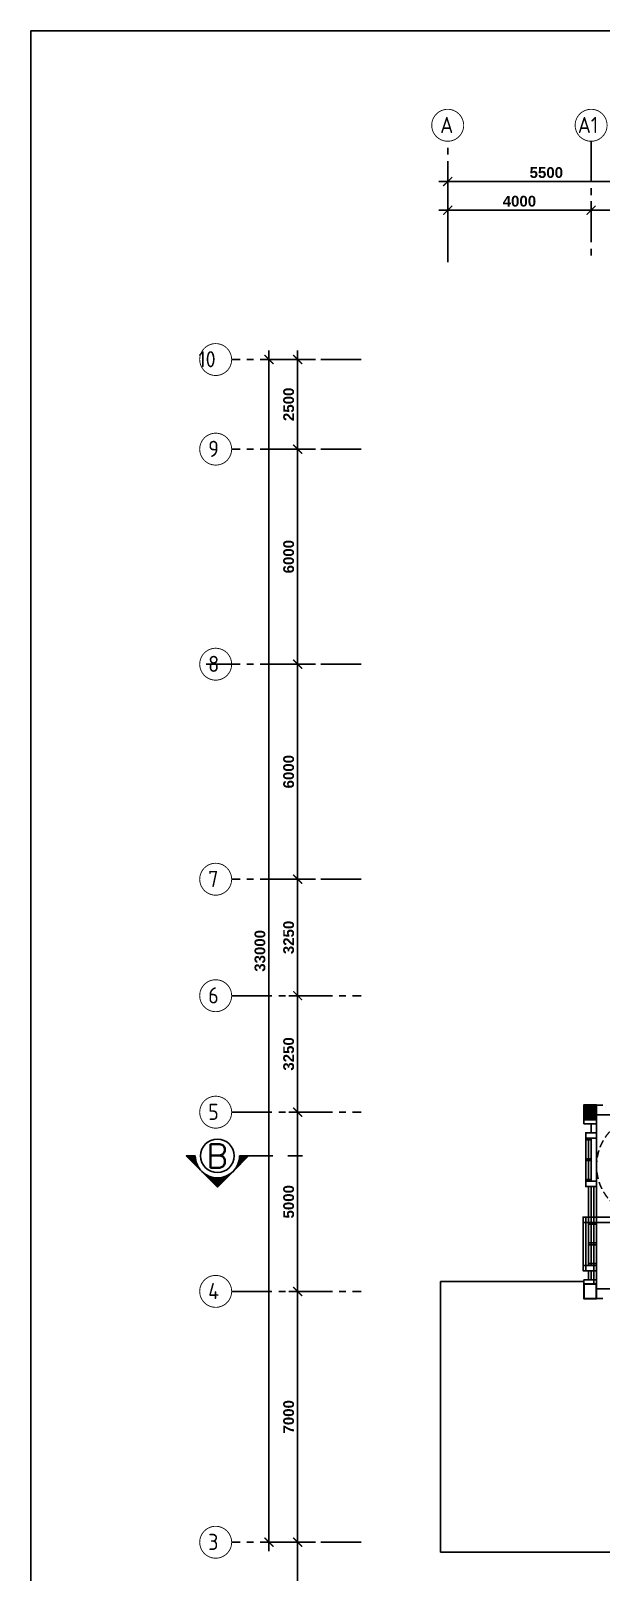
# Model space of a CAD drawing. Header units: inches. Extents: x -86408137 to 595769, y 1041006 to 3160331.
# Drawn here: x 377171 to 393078, y 1064734 to 1107741 of the extents above; entities that cross this region are included whole.
import ezdxf

# ---------------------------------------------------------------- set-up
doc = ezdxf.new("R2010")
doc.units = ezdxf.units.IN
doc.header["$MEASUREMENT"] = 0
doc.linetypes.add('CENTER2', pattern=[1.125, 0.75, -0.125, 0.125, -0.125])
doc.linetypes.add('HIDDEN', pattern=[0.375, 0.25, -0.125])
doc.layers.add('COLUMN', color=8, linetype='Continuous', lineweight=30)
doc.layers.add('t3', color=8, linetype='Continuous', lineweight=25)
for name, color, linetype in [('DIM', 4, 'Continuous'), ('GRID', 8, 'CENTER2'), ('GRID-TEXT', 8, 'Continuous'), ('LW', 2, 'Continuous'), ('ROOF', 2, 'Continuous'), ('stair', 8, 'Continuous'), ('t.block', 4, 'Continuous'), ('WALL', 1, 'Continuous'), ('WIN', 9, 'Continuous')]:
    doc.layers.add(name, color=color, linetype=linetype)
doc.styles.add('ROMANS', font='ROMANS', dxfattribs={"width": 0.7})
doc.styles.add('STYLE1', font='ISOCP.SHX')
doc.styles.add('style2', font='sanssb__.ttf', dxfattribs={"height": 1200})
pattern_1 = [(45, (108271.143, 607571.573), (8.71155554, -8.71155554), [])]

# ---------------------------------------------------------------- blocks, each defined once
blk = doc.blocks.new('_ARCHTICK')
at = {"color": 0, "linetype": 'ByBlock', "const_width": 0.15}
blk.add_lwpolyline([(-0.5, -0.5), (0.5, 0.5)], dxfattribs=at)
blk = doc.blocks.new('WW')
at = {"layer": 'WALL'}
for points in [[(-2476669, -906963), (-2476669, -907113), (-2476969, -907113), (-2476969, -906963)], [(-2476669, -908313), (-2476669, -908463), (-2476969, -908463), (-2476969, -908313)]]:
    blk.add_lwpolyline(points, close=True, dxfattribs=at)
at = {"layer": 'WIN', "color": 2}
blk.add_line((-2476969, -907113), (-2476969, -908313), dxfattribs=at)
at = {"layer": 'WIN'}
for p, q in [((-2476819, -908313), (-2476819, -907113)), ((-2476744, -907163), (-2476744, -907688)), ((-2476669, -908313), (-2476669, -907113)), ((-2476744, -907738), (-2476744, -908263))]:
    blk.add_line(p, q, dxfattribs=at)
for points in [[(-2476819, -907113), (-2476819, -907163), (-2476669, -907163), (-2476669, -907113)], [(-2476819, -907688), (-2476819, -907738), (-2476669, -907738), (-2476669, -907688)], [(-2476819, -908263), (-2476819, -908313), (-2476669, -908313), (-2476669, -908263)]]:
    blk.add_lwpolyline(points, close=True, dxfattribs=at)
blk = doc.blocks.new('GF')
at = {"layer": 'WALL'}
for points in [[(-2478464, -901233), (-2478464, -901383), (-2478764, -901383), (-2478764, -901233)], [(-2478464, -902583), (-2478464, -902733), (-2478764, -902733), (-2478764, -902583)]]:
    blk.add_lwpolyline(points, close=True, dxfattribs=at)
at = {"layer": 'WIN'}
for p, q in [((-2478764, -902583), (-2478764, -901383)), ((-2478614, -902583), (-2478614, -901383)), ((-2478689, -901433), (-2478689, -901958)), ((-2478689, -902008), (-2478689, -902533))]:
    blk.add_line(p, q, dxfattribs=at)
at = {"layer": 'WIN', "color": 2}
blk.add_line((-2478464, -901383), (-2478464, -902583), dxfattribs=at)
at = {"layer": 'WIN'}
for points in [[(-2478764, -901383), (-2478764, -901433), (-2478614, -901433), (-2478614, -901383)], [(-2478764, -901958), (-2478764, -902008), (-2478614, -902008), (-2478614, -901958)], [(-2478764, -902533), (-2478764, -902583), (-2478614, -902583), (-2478614, -902533)]]:
    blk.add_lwpolyline(points, close=True, dxfattribs=at)

msp = doc.modelspace()

# ---------------------------------------------------------------- hatches: boundary and pattern name
at = {"layer": 'COLUMN'}
msp.add_hatch(color=256, dxfattribs=at).paths.add_polyline_path([(392948, 1077369), (392948, 1077769), (392598, 1077769), (392598, 1077369)])
at = {"layer": 'LW'}
h = msp.add_hatch(dxfattribs=at)
h.set_pattern_fill('U', color=256, scale=12.32, angle=-45, style=0, pattern_type=0)
h.set_pattern_definition(pattern_1)
edge = h.paths.add_edge_path()
edge.add_arc((382375, 1076351), 616, 540, 585)
edge.add_line((381939, 1075916), (381504, 1076351))
edge.add_line((381504, 1076351), (381759, 1076351))
h = msp.add_hatch(dxfattribs=at)
h.set_pattern_fill('U', color=256, scale=12.32, angle=-45, style=0, pattern_type=0)
h.set_pattern_definition(pattern_1)
edge = h.paths.add_edge_path()
edge.add_line((383246, 1076351), (382810, 1075916))
edge.add_arc((382375, 1076351), 616, 675, 720)
edge.add_line((382991, 1076351), (383246, 1076351))
h = msp.add_hatch(dxfattribs=at)
h.set_pattern_fill('U', color=256, scale=12.32, angle=-45, style=0, pattern_type=0)
h.set_pattern_definition(pattern_1)
edge = h.paths.add_edge_path()
edge.add_line((382810, 1075916), (382375, 1075480))
edge.add_line((382375, 1075480), (381939, 1075916))
edge.add_arc((382375, 1076351), 616, 585, 630)
edge.add_arc((382375, 1076351), 616, 630, 675)

# ---------------------------------------------------------------- linework, layer by layer
for p, q in [((381759, 1076351), (381504, 1076351)), ((382375, 1075480), (381504, 1076351)), ((382375, 1075480), (383246, 1076351))]:
    msp.add_line(p, q)
at = {"layer": 'COLUMN'}
for points in [[(392948, 1077369), (392948, 1077769), (392598, 1077769), (392598, 1077369)], [(392948, 1077369), (392948, 1077769), (392598, 1077769), (392598, 1077369)], [(392948, 1072369), (392948, 1072769), (392598, 1072769), (392598, 1072369)]]:
    msp.add_lwpolyline(points, close=True, dxfattribs=at)
at = {"layer": 'DIM'}
for p, q in [((388798, 1103041), (388798, 1103785)), ((388548, 1103535), (394548, 1103535)), ((388548, 1102735), (393048, 1102735)), ((388798, 1102241), (388798, 1102985)), ((392548, 1102735), (394548, 1102735)), ((392798, 1102241), (392798, 1102985)), ((392798, 1102241), (392798, 1102985)), ((384308, 1098569), (383563, 1098569)), ((383813, 1098819), (383813, 1065319)), ((385108, 1098569), (384363, 1098569)), ((384613, 1098819), (384613, 1095819)), ((384613, 1096319), (384613, 1089819)), ((385108, 1096069), (384363, 1096069)), ((385108, 1096069), (384363, 1096069)), ((384613, 1090319), (384613, 1083819)), ((385108, 1090069), (384363, 1090069)), ((385108, 1090069), (384363, 1090069)), ((384613, 1084319), (384613, 1080569)), ((385108, 1084069), (384363, 1084069)), ((385108, 1084069), (384363, 1084069)), ((385108, 1080819), (384363, 1080819)), ((385108, 1080819), (384363, 1080819)), ((384613, 1081069), (384613, 1077319)), ((384613, 1077819), (384613, 1072319)), ((385108, 1077569), (384363, 1077569)), ((385108, 1077569), (384363, 1077569)), ((384613, 1072819), (384613, 1065319)), ((385108, 1072569), (384363, 1072569)), ((385108, 1072569), (384363, 1072569)), ((384613, 1065819), (384613, 1061594)), ((384308, 1065569), (383563, 1065569)), ((385108, 1065569), (384363, 1065569)), ((385108, 1065569), (384363, 1065569))]:
    msp.add_line(p, q, dxfattribs=at)
at = {"layer": 'GRID', "ltscale": 1500}
for p, q in [((388798, 1101289), (388798, 1104660)), ((392798, 1104660), (392798, 1101289)), ((386382, 1098569), (382772, 1098569)), ((386382, 1096069), (382772, 1096069)), ((386382, 1090069), (382058, 1090069)), ((386382, 1084069), (382772, 1084069)), ((382772, 1080819), (386382, 1080819)), ((382772, 1077569), (386382, 1077569)), ((382772, 1072569), (386382, 1072569)), ((386382, 1065569), (382772, 1065569))]:
    msp.add_line(p, q, dxfattribs=at)
at = {"layer": 'GRID-TEXT', "const_width": 24.7}
for points in [[(389243, 1105106, 1), (388352, 1105106, 0.414214), (388798, 1104660, 0.414214), (389243, 1105106, 1)], [(393243, 1105106, 1), (392352, 1105106, 0.414214), (392798, 1104660, 0.414214), (393243, 1105106, 1)], [(382772, 1098569, 1), (381881, 1098569, 0.414214), (382327, 1098124, 0.414214), (382772, 1098569, 1)], [(382772, 1096069, 1), (381881, 1096069, 0.414214), (382327, 1095624, 0.414214), (382772, 1096069, 1)], [(382772, 1090069, 1), (381881, 1090069, 0.414214), (382327, 1089624, 0.414214), (382772, 1090069, 1)], [(382772, 1084069, 1), (381881, 1084069, 0.414214), (382327, 1083624, 0.414214), (382772, 1084069, 1)], [(382772, 1080819, 1), (381881, 1080819, 0.414214), (382327, 1080374, 0.414214), (382772, 1080819, 1)], [(382772, 1077569, 1), (381881, 1077569, 0.414214), (382327, 1077124, 0.414214), (382772, 1077569, 1)], [(382772, 1072569, 1), (381881, 1072569, 0.414214), (382327, 1072124, 0.414214), (382772, 1072569, 1)], [(382772, 1065569, 1), (381881, 1065569, 0.414214), (382327, 1065124, 0.414214), (382772, 1065569, 1)]]:
    msp.add_lwpolyline(points, format="xyb", dxfattribs=at)
at = {"layer": 'LW'}
for p, q in [((383925, 1076351), (382991, 1076351)), ((384748, 1076351), (384336, 1076351))]:
    msp.add_line(p, q, dxfattribs=at)
for points in [[(381759, 1076351, 0.198912), (381939, 1075916), (381504, 1076351)], [(383246, 1076351), (382810, 1075916, 0.198912), (382991, 1076351)], [(382810, 1075916), (382375, 1075480), (381939, 1075916, 0.198912), (382375, 1075735, 0.198912)]]:
    msp.add_lwpolyline(points, format="xyb", close=True, dxfattribs=at)
msp.add_circle((382375, 1076351), 468, dxfattribs=at)
at = {"layer": 'ROOF', "linetype": 'Continuous', "ltscale": 2000}
msp.add_lwpolyline([(392598, 1072844), (388598, 1072844), (388598, 1065294), (395698, 1065294)], dxfattribs=at)
at = {"layer": 'stair', "linetype": 'HIDDEN', "ltscale": 800}
msp.add_arc((394373, 1076069), 1425, 90, 270, dxfattribs=at)
at = {"layer": 't.block', "color": 7, "ltscale": 0.5}
msp.add_lwpolyline([(472026, 1042879), (377171, 1042879), (377171, 1107741), (472026, 1107741)], close=True, dxfattribs=at)
at = {"layer": 'WALL'}
for p, q in [((392598, 1077769), (393123, 1077769)), ((392598, 1077769), (393123, 1077769)), ((392598, 1077369), (392598, 1077244)), ((400373, 1077494), (392723, 1077494)), ((400373, 1077494), (392948, 1077494)), ((392948, 1076844), (392948, 1077369)), ((392948, 1077244), (392598, 1077244)), ((392798, 1076994), (392798, 1077244)), ((392723, 1074494), (392723, 1075494)), ((392798, 1074494), (392798, 1075494)), ((392873, 1074494), (392873, 1075494)), ((392948, 1074494), (392948, 1075494)), ((397493, 1074644), (392723, 1074644)), ((397493, 1074644), (392723, 1074644)), ((397493, 1074494), (392723, 1074494)), ((397493, 1074494), (392723, 1074494)), ((397493, 1074494), (392723, 1074494)), ((392723, 1072894), (392723, 1073144)), ((392798, 1072894), (392798, 1073144)), ((392873, 1072769), (392873, 1073294)), ((392948, 1072769), (392948, 1073294)), ((392598, 1072769), (392598, 1072894)), ((392873, 1072894), (392598, 1072894)), ((392948, 1072894), (392598, 1072894)), ((392598, 1072769), (392598, 1072894)), ((392948, 1072644), (400373, 1072644)), ((393123, 1072369), (392598, 1072369))]:
    msp.add_line(p, q, dxfattribs=at)

# ---------------------------------------------------------------- block references
at = {"layer": 'DIM', "xscale": 250, "yscale": 250, "zscale": 250}
for p, rotation in [((388798, 1103535), 180), ((388798, 1102735), 180), ((392798, 1102735), 180), ((383813, 1098569), 90), ((384613, 1098569), 90), ((384613, 1096069), 90), ((384613, 1096069), 270), ((384613, 1090069), 270), ((384613, 1090069), 90), ((384613, 1084069), 270), ((384613, 1084069), 90), ((384613, 1080819), 270), ((384613, 1080819), 90), ((384613, 1077569), 270), ((384613, 1077569), 90), ((384613, 1072569), 90), ((384613, 1072569), 270), ((383813, 1065569), 270), ((384613, 1065569), 270), ((384613, 1065569), 90)]:
    msp.add_blockref('_ARCHTICK', p, dxfattribs=dict(at, rotation=rotation))
msp.add_blockref('_ARCHTICK', (392798, 1102735), dxfattribs=at)
at = {"layer": 'WIN'}
for name, p in [('GF', (2871412, 1978227)), ('WW', (2869542, 1981607)), ('WW', (2869617, 1981607))]:
    msp.add_blockref(name, p, dxfattribs=at)

# ---------------------------------------------------------------- texts
at = {"layer": 'DIM', "char_height": 300, "attachment_point": 5, "style": 'style2'}
for s, insert in [('\\A1;5500', (391548, 1103785)), ('\\A1;4000', (390798, 1102985))]:
    msp.add_mtext(s, dxfattribs=dict(at, insert=insert))
at = {"layer": 'DIM', "char_height": 300, "attachment_point": 5, "rotation": 90, "style": 'style2'}
for s, insert in [('\\A1;2500', (384363, 1097319)), ('\\A1;6000', (384363, 1093069)), ('\\A1;6000', (384363, 1087069)), ('\\A1;33000', (383563, 1082069)), ('\\A1;3250', (384363, 1082444)), ('\\A1;3250', (384363, 1079194)), ('\\A1;5000', (384363, 1075069)), ('\\A1;7000', (384363, 1069069))]:
    msp.add_mtext(s, dxfattribs=dict(at, insert=insert))
at = {"layer": 'GRID-TEXT', "style": 'STYLE1'}
for s, p in [('A', (388589, 1104890)), ('A1', (392427, 1104890)), ('10', (381845, 1098353)), ('9', (382118, 1095853)), ('8', (382118, 1089853)), ('7', (382118, 1083853)), ('6', (382118, 1080603)), ('5', (382118, 1077353)), ('4', (382118, 1072353)), ('3', (382118, 1065353))]:
    msp.add_text(s, height=450, dxfattribs=at).set_placement(p)
at = {"layer": 't3', "ltscale": 3, "style": 'ROMANS'}
msp.add_text('B', height=660, dxfattribs=at).set_placement((382072, 1076019))

doc.saveas('drawing.dxf')
